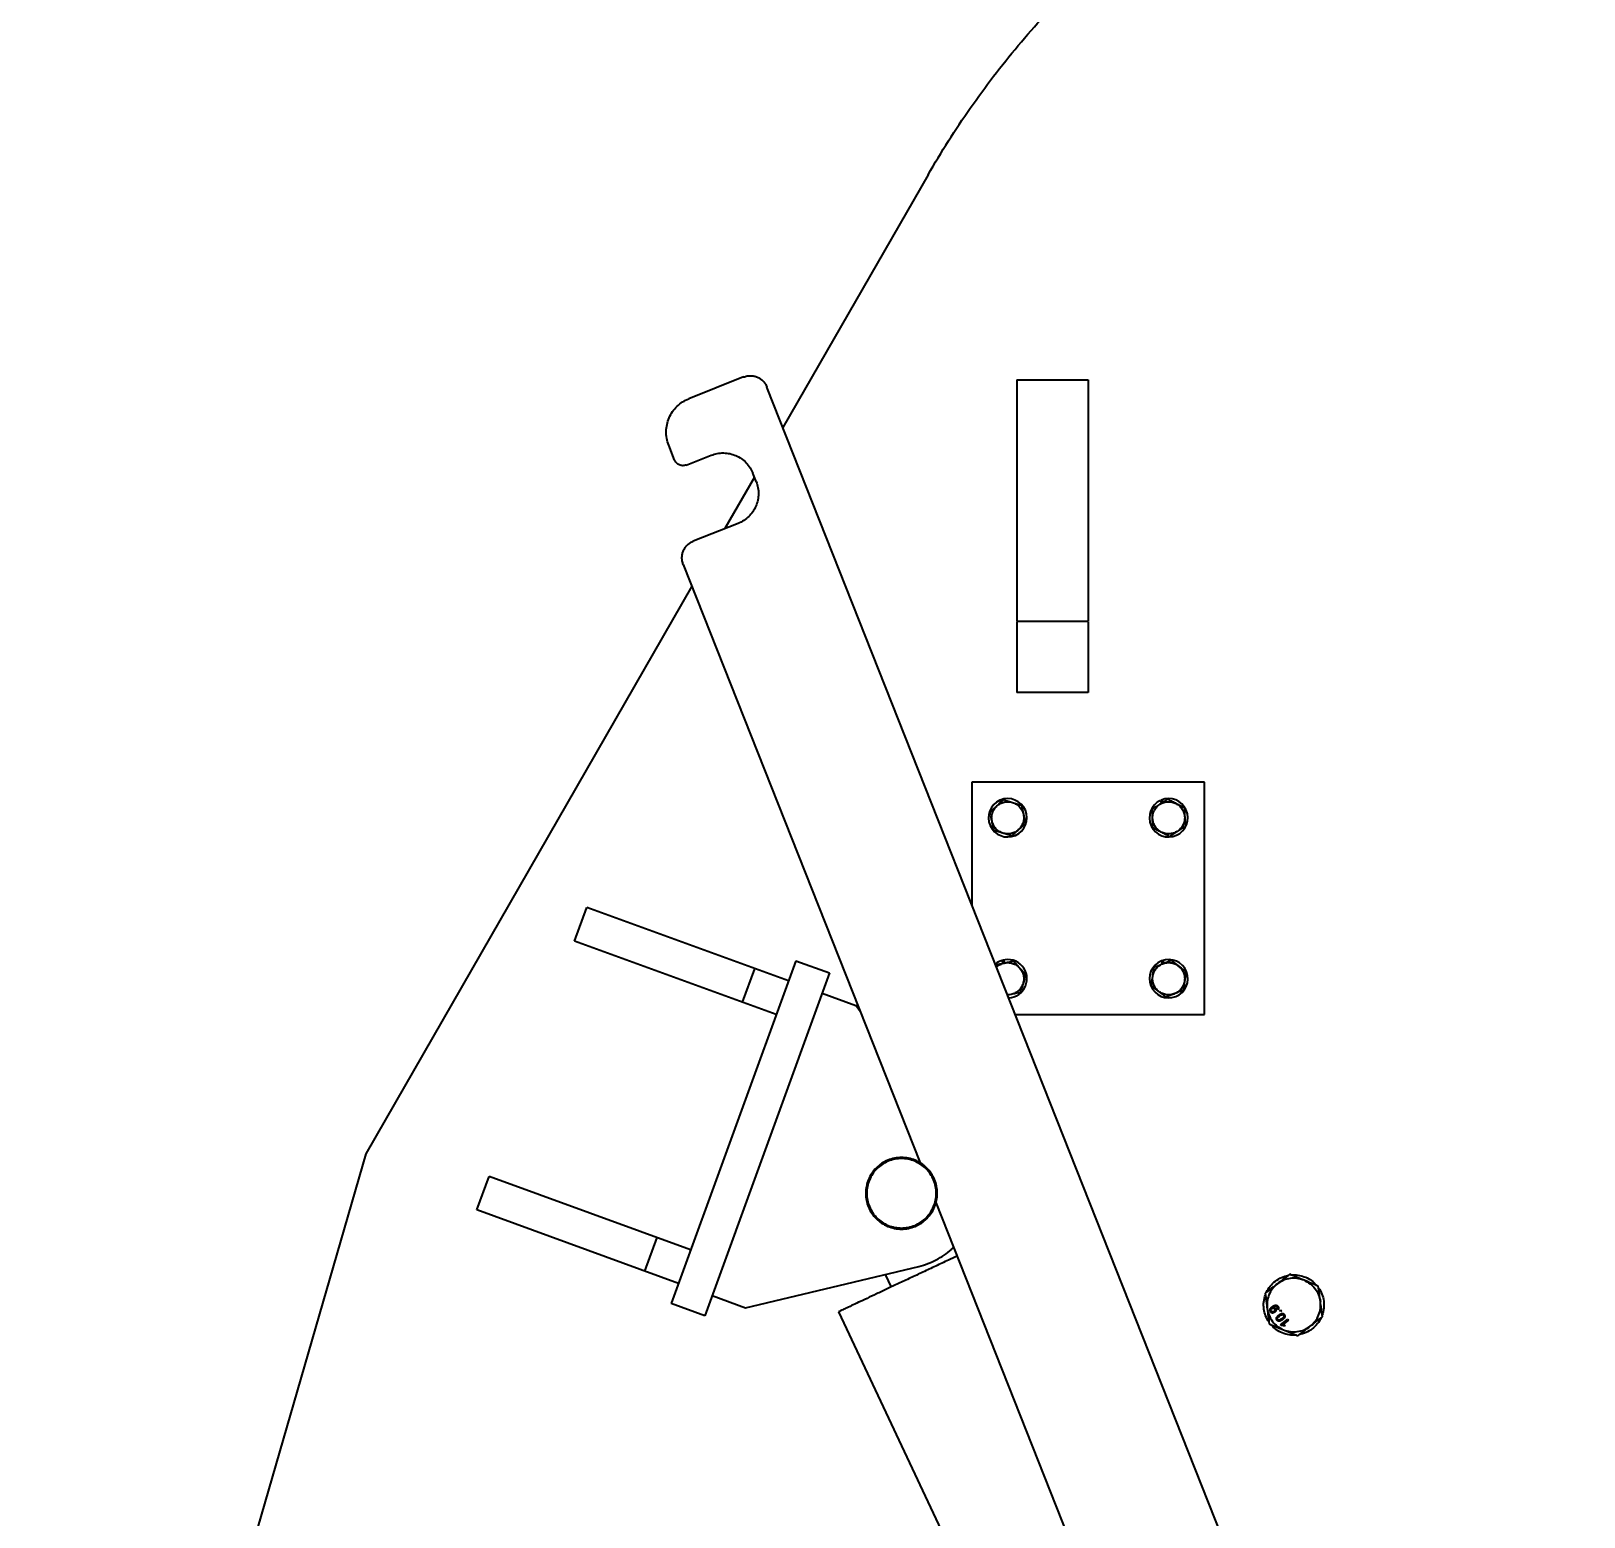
# Model space of a CAD drawing. Header units: millimetres. Extents: x 1293 to 41893, y 1011 to 26911.
# Drawn here: x 31437 to 32016, y 7321 to 7875 of the extents above; entities that cross this region are included whole.
import ezdxf

# ---------------------------------------------------------------- set-up
doc = ezdxf.new("R2010")
doc.units = ezdxf.units.MM
doc.header["$LTSCALE"] = 50
doc.layers.add('CAPA_1', color=7, linetype='Continuous')
doc.layers.add('MAQUINAS', color=11, linetype='Continuous')
doc.styles.add('SLDTEXTSTYLE0', font='TXT', dxfattribs={"width": 0.75})
doc.dimstyles.new('SLDDIMSTYLE0', dxfattribs={"dimtxt": 100, "dimasz": 100, "dimexe": 0, "dimexo": 0.0625, "dimgap": 25, "dimtad": 2, "dimdec": 0, "dimlfac": 1.5, "dimrnd": 1e-09, "dimzin": 12, "dimdsep": 46, "dimtxsty": 'SLDTEXTSTYLE0', "dimsah": 1, "dimcen": 0.09, "dimadec": 0, "dimazin": 3, "dimtfac": 1, "dimtdec": 0, "dimtofl": 0, "dimtmove": 0, "dimatfit": 3, "dimfxl": 1, "dimfrac": 2, "dimtolj": 1, "dimtzin": 12, "dimarcsym": 0})

# ---------------------------------------------------------------- blocks, each defined once
blk = doc.blocks.new('_D_31')
at = {"layer": 'CAPA_1', "transparency": 16777216}
for p, q in [((30433.48, 7043.47), (30433.48, 8732.61)), ((32334.55, 7145.82), (32334.55, 8732.61)), ((32334.55, 8682.61), (30433.48, 8682.61))]:
    blk.add_line(p, q, dxfattribs=at)
for points in [[(30433.48, 8682.61), (30533.48, 8667.22), (30533.48, 8697.99)], [(32334.55, 8682.61), (32234.55, 8697.99), (32234.55, 8667.22)]]:
    blk.add_solid(points, dxfattribs=at)
at = {"layer": 'CAPA_1', "transparency": 16777216, "insert": (31236.24, 8811.51), "char_height": 100, "attachment_point": 1, "style": 'SLDTEXTSTYLE0'}
blk.add_mtext('2852', dxfattribs=at)
blk = doc.blocks.new('_D_32')
at = {"layer": 'CAPA_1', "transparency": 16777216}
for p, q in [((32331.13, 7145.73), (32262.39, 8422.58)), ((32265.08, 8372.66), (30364, 8270.3)), ((30430.06, 7043.38), (30361.32, 8320.23))]:
    blk.add_line(p, q, dxfattribs=at)
for points in [[(32265.08, 8372.66), (32164.39, 8382.64), (32166.05, 8351.92)], [(30364, 8270.3), (30464.69, 8260.32), (30463.03, 8291.04)]]:
    blk.add_solid(points, dxfattribs=at)
at = {"layer": 'CAPA_1', "transparency": 16777216, "insert": (31160.05, 8442.25), "char_height": 100, "attachment_point": 1, "rotation": 3.08188, "style": 'SLDTEXTSTYLE0'}
blk.add_mtext('2856', dxfattribs=at)

msp = doc.modelspace()

# ---------------------------------------------------------------- linework, layer by layer
at = {"layer": 'MAQUINAS', "linetype": 'Continuous', "lineweight": 25}
for p, q in [((31771.4716387, 7821.8254598), (31717.3360689, 7727.5445458)), ((31702.6957003, 7746.4133824), (31682.2404487, 7738.3150688)), ((32005.9551278, 6998.5315976), (31711.3482958, 7742.6688557)), ((31804.4941996, 7745.3821266), (31831.1608663, 7745.3821266)), ((31676.9600264, 7715.4311728), (31674.7513954, 7721.0098778)), ((31681.2863241, 7713.5589095), (31690.5841657, 7717.2399611)), ((31706.726205, 7709.0667194), (31695.7029953, 7689.869022)), ((31707.3858548, 7707.4005326), (31706.1588376, 7710.4998131)), ((31804.4941996, 7712.0487932), (31804.4941996, 7668.7154599)), ((31831.1608663, 7712.0487932), (31831.1608663, 7668.7154599)), ((31700.6457068, 7691.8258607), (31683.9095919, 7685.1999678)), ((31680.1650653, 7676.5473722), (31768.5310007, 7453.3468971)), ((31683.3845045, 7668.4155014), (31561.8275329, 7456.7154599)), ((31804.4941996, 7655.3821266), (31831.1608663, 7655.3821266)), ((31804.4941996, 7655.1487932), (31804.4941996, 7635.3821266)), ((31831.1608663, 7655.1487932), (31831.1608663, 7635.3821266)), ((31831.1608663, 7628.7154599), (31804.4941996, 7628.7154599)), ((31787.8275329, 7595.3821266), (31787.8275329, 7549.4925826)), ((31874.4941996, 7595.3821266), (31787.8275329, 7595.3821266)), ((31874.4941996, 7508.7154599), (31874.4941996, 7595.3821266)), ((31798.5937839, 7587.8356169), (31798.2458646, 7588.5848903)), ((31798.7145582, 7587.9463741), (31798.3892429, 7588.6469678)), ((31798.7382519, 7588.7829415), (31799.0036161, 7588.2114574)), ((31858.6538916, 7587.5661995), (31858.1824201, 7588.5562242)), ((31858.7865905, 7587.6508119), (31858.3251878, 7588.6196935)), ((31858.6728575, 7588.7590558), (31859.1041884, 7587.8533208)), ((31639.6745314, 7536.0554271), (31644.2348, 7548.5846621)), ((31719.4102097, 7521.2230506), (31644.2348, 7548.5846621)), ((31714.8499411, 7508.6938156), (31639.6745314, 7536.0554271)), ((31722.1463708, 7528.7405916), (31675.6316313, 7400.9423951)), ((31722.1463708, 7528.7405916), (31734.6756058, 7524.180323)), ((31799.4293392, 7527.8104178), (31799.0813461, 7528.8966702)), ((31799.5824504, 7527.8444253), (31799.2313315, 7528.9404347)), ((31799.5945412, 7529.0319488), (31799.9171262, 7528.0250074)), ((31858.8725483, 7527.6829148), (31858.4499866, 7528.6721562)), ((31859.0486268, 7527.6683085), (31858.5952214, 7528.7297569)), ((31858.9482797, 7528.8548405), (31859.3939479, 7527.8115053)), ((31734.6756058, 7524.180323), (31688.1608663, 7396.3821266)), ((31702.3207061, 7513.2540842), (31706.8809747, 7525.7833192)), ((31731.9394446, 7516.662782), (31744.4686796, 7512.1025134)), ((31802.4618352, 7516.1915315), (31801.0603143, 7516.0683555)), ((31802.4618352, 7516.1915315), (31801.1287704, 7515.8954447)), ((31746.1880765, 7509.7821202), (31744.4686796, 7512.1025134)), ((31803.9713543, 7508.7154599), (31874.4941996, 7508.7154599)), ((31561.8275329, 7456.7154599), (31474.4941996, 7155.3821266)), ((31603.1923828, 7435.8215476), (31607.7526514, 7448.3507825)), ((31682.928061, 7420.989171), (31607.7526514, 7448.3507825)), ((31678.3677925, 7408.4599361), (31603.1923828, 7435.8215476)), ((31774.3627279, 7438.6167379), (31956.3666391, 6978.8993222)), ((31665.8385575, 7413.0202047), (31670.3988261, 7425.5494396)), ((31703.4262624, 7399.3393989), (31768.0534847, 7414.8094389)), ((31755.4858002, 7411.8010692), (31757.6982319, 7407.0917761)), ((31915.5517002, 7408.0135834), (31915.8300419, 7408.2987164)), ((31915.8325918, 7407.8977372), (31916.0258736, 7408.095735)), ((31916.0258736, 7408.095735), (31916.4744453, 7407.5893071)), ((31688.1608663, 7396.3821266), (31675.6316313, 7400.9423951)), ((31690.8970274, 7403.8996675), (31703.4262624, 7399.3393989)), ((31738.0878848, 7397.8788107), (31926.5993295, 6996.620939)), ((31900.2265846, 7399.5201339), (31900.1615222, 7399.4674545)), ((31901.8386626, 7398.5977145), (31901.536077, 7398.9188308)), ((31902.5802427, 7398.2820974), (31902.9281386, 7398.5498935)), ((31902.8480388, 7397.9342015), (31902.5802427, 7398.2820974)), ((31903.1959347, 7398.2019976), (31902.8480388, 7397.9342015)), ((31902.892511, 7392.9821248), (31905.6060993, 7395.0709341)), ((31902.9281386, 7398.5498935), (31903.1959347, 7398.2019976)), ((31905.8738954, 7394.7230382), (31903.7593404, 7393.0953402)), ((31905.6060993, 7395.0709341), (31905.8738954, 7394.7230382)), ((31903.0649048, 7392.7581668), (31902.892511, 7392.9821248)), ((31903.7593404, 7393.0953402), (31904.6414537, 7392.777093)), ((31904.6414537, 7392.777093), (31904.3207371, 7392.5302185))]:
    msp.add_line(p, q, dxfattribs=at)
for centre, start, end in [((31801.1608795, 7582.0487932), 114.0362545822, 112.7853492727), ((31861.1608795, 7582.0487932), 114.5936298872, 113.3427226158), ((31801.1608795, 7522.0487932), 106.8922579298, 130.3335626185), ((31801.1608795, 7522.0487932), 272.6748107867, 105.6413677083), ((31861.1608795, 7522.0487932), 112.2589178221, 111.0080341922)]:
    msp.add_arc(centre, 7.1566667, start, end, dxfattribs=at)
for points in [[(31771.4716387, 7821.8254598), (31773.9656211, 7826.0436172), (31778.9535859, 7834.4799321), (31787.1336593, 7846.7005852), (31795.8049924, 7858.573307), (31805.0018952, 7870.0456269), (31814.6927639, 7881.1031292), (31824.8624699, 7891.7221336), (31835.4901034, 7901.8828217), (31846.5558281, 7911.5643004), (31858.0359509, 7920.7514613), (31869.9160293, 7929.4127127), (31882.143622, 7937.5824093), (31890.584168, 7942.5632109), (31894.804441, 7945.0536116)], [(31702.6957003, 7746.4133824), (31703.1105262, 7746.5509285), (31703.9401781, 7746.8260206), (31705.2563861, 7746.920758), (31706.5618123, 7746.7749273), (31707.8144586, 7746.3722826), (31708.9654427, 7745.734724), (31709.965339, 7744.8828956), (31710.797242, 7743.8585343), (31711.1646112, 7743.0654153), (31711.3482958, 7742.6688557)], [(31804.4941996, 7745.3821266), (31804.4941996, 7745.3270884), (31804.4941996, 7745.217012), (31804.4941996, 7744.3315571), (31804.4941996, 7742.934684), (31804.4941996, 7740.9983726), (31804.4941996, 7738.5696658), (31804.4941996, 7735.6863917), (31804.4941996, 7732.3988829), (31804.4941996, 7728.7631218), (31804.4941996, 7724.8413891), (31804.4941996, 7720.7007675), (31804.4941996, 7716.4121093), (31804.4941996, 7713.5032319), (31804.4941996, 7712.0487932)], [(31831.1608663, 7745.3821266), (31831.1608663, 7745.3270884), (31831.1608663, 7745.217012), (31831.1608663, 7744.3315571), (31831.1608663, 7742.934684), (31831.1608663, 7740.9983726), (31831.1608663, 7738.5696658), (31831.1608663, 7735.6863917), (31831.1608663, 7732.3988829), (31831.1608663, 7728.7631218), (31831.1608663, 7724.8413891), (31831.1608663, 7720.7007675), (31831.1608663, 7716.4121093), (31831.1608663, 7713.5032319), (31831.1608663, 7712.0487932)], [(31674.7513954, 7721.0098778), (31674.4763032, 7721.8395297), (31673.9261189, 7723.4988335), (31673.7366441, 7726.1312495), (31674.0283056, 7728.7421019), (31674.833595, 7731.2473944), (31676.1087121, 7733.5493627), (31677.812369, 7735.5491552), (31679.8610916, 7737.2129613), (31681.4473297, 7737.9476996), (31682.2404487, 7738.3150688)], [(31681.2863241, 7713.5589095), (31680.8617595, 7713.4447119), (31680.0126304, 7713.2163166), (31678.7044322, 7713.5274384), (31677.5821417, 7714.2681431), (31677.1673981, 7715.0434963), (31676.9600264, 7715.4311728)], [(31690.5841657, 7717.2399611), (31691.3308524, 7717.4875441), (31692.8242258, 7717.9827099), (31695.1934003, 7718.1532373), (31697.5431674, 7717.890742), (31699.7979307, 7717.1659814), (31701.8697021, 7716.0183761), (31703.6695154, 7714.4850849), (31705.1669409, 7712.6412346), (31705.8282054, 7711.2136203), (31706.1588376, 7710.4998131)], [(31707.3858548, 7707.4005326), (31707.6334378, 7706.6538459), (31708.1286036, 7705.1604725), (31708.299131, 7702.7912981), (31708.0366357, 7700.4415309), (31707.3118752, 7698.1867677), (31706.1642698, 7696.1149962), (31704.6309786, 7694.315183), (31702.7871283, 7692.8177575), (31701.359514, 7692.1564929), (31700.6457068, 7691.8258607)], [(31680.1650653, 7676.5473722), (31680.0275192, 7676.9621982), (31679.752427, 7677.7918501), (31679.6576896, 7679.1080581), (31679.8035204, 7680.4134843), (31680.2061651, 7681.6661305), (31680.8437236, 7682.8171147), (31681.6955521, 7683.8170109), (31682.7199133, 7684.648914), (31683.5130324, 7685.0162832), (31683.9095919, 7685.1999678)], [(31804.4941996, 7668.7154599), (31804.4941996, 7667.8427999), (31804.4941996, 7666.0974798), (31804.4941996, 7663.5801544), (31804.4941996, 7661.2599873), (31804.4941996, 7659.2270372), (31804.4941996, 7657.5560807), (31804.4941996, 7656.3238302), (31804.4941996, 7655.530995), (31804.4941996, 7655.4317494), (31804.4941996, 7655.3821266)], [(31831.1608663, 7668.7154599), (31831.1608663, 7667.8427999), (31831.1608663, 7666.0974798), (31831.1608663, 7663.5801544), (31831.1608663, 7661.2599873), (31831.1608663, 7659.2270372), (31831.1608663, 7657.5560807), (31831.1608663, 7656.3238302), (31831.1608663, 7655.530995), (31831.1608663, 7655.4317494), (31831.1608663, 7655.3821266)], [(31804.4941996, 7635.3821266), (31804.4941996, 7634.9457965), (31804.4941996, 7634.0731365), (31804.4941996, 7632.8144738), (31804.4941996, 7631.6543902), (31804.4941996, 7630.6379152), (31804.4941996, 7629.802437), (31804.4941996, 7629.1863117), (31804.4941996, 7628.7898941), (31804.4941996, 7628.7402713), (31804.4941996, 7628.7154599)], [(31831.1608663, 7635.3821266), (31831.1608663, 7634.9457965), (31831.1608663, 7634.0731365), (31831.1608663, 7632.8144738), (31831.1608663, 7631.6543902), (31831.1608663, 7630.6379152), (31831.1608663, 7629.802437), (31831.1608663, 7629.1863117), (31831.1608663, 7628.7898941), (31831.1608663, 7628.7402713), (31831.1608663, 7628.7154599)], [(31795.3036178, 7580.7478375), (31795.2286665, 7581.2678986), (31795.0787638, 7582.3080207), (31795.3802495, 7583.8689042), (31796.0274238, 7585.3209429), (31796.7462, 7586.0875495), (31797.105588, 7586.4708528)], [(31797.105588, 7586.4708528), (31797.5184984, 7586.7957931), (31798.3443192, 7587.4456737), (31799.8468268, 7587.9650212), (31801.4279164, 7588.1305711), (31802.4512053, 7587.891396), (31802.9628497, 7587.7718085)], [(31802.9628497, 7587.7718085), (31803.4507114, 7587.5766877), (31804.4264349, 7587.1864462), (31805.6274569, 7586.1449102), (31806.5613721, 7584.8584214), (31806.8658848, 7583.8526397), (31807.0181412, 7583.3497489)], [(31855.1666942, 7581.7847048), (31855.1831892, 7582.3098801), (31855.2161792, 7583.3602307), (31855.7841292, 7584.8450485), (31856.6736154, 7586.1626468), (31857.5145915, 7586.7927928), (31857.9350796, 7587.1078657)], [(31857.9350796, 7587.1078657), (31858.3981422, 7587.3561683), (31859.3242675, 7587.8527735), (31860.8941325, 7588.1033232), (31862.4799492, 7587.9918047), (31863.4461596, 7587.578571), (31863.9292649, 7587.3719542)], [(31863.9292649, 7587.3719542), (31864.3758325, 7587.0950814), (31865.2689679, 7586.541336), (31866.2708828, 7585.3070679), (31866.9672133, 7583.8779511), (31867.0924476, 7582.8345715), (31867.1550648, 7582.3128816)], [(31799.3589093, 7576.325778), (31798.8710476, 7576.5208987), (31797.8953241, 7576.9111402), (31796.6943021, 7577.9526763), (31795.7603869, 7579.239165), (31795.4558742, 7580.2449467), (31795.3036178, 7580.7478375)], [(31807.0181412, 7583.3497489), (31807.0930925, 7582.8296878), (31807.2429952, 7581.7895658), (31806.9415095, 7580.2286822), (31806.2943352, 7578.7766435), (31805.5755591, 7578.0100369), (31805.216171, 7577.6267336)], [(31858.3924941, 7576.7256323), (31857.9459265, 7577.002505), (31857.0527911, 7577.5562505), (31856.0508762, 7578.7905185), (31855.3545457, 7580.2196353), (31855.2293114, 7581.263015), (31855.1666942, 7581.7847048)], [(31867.1550648, 7582.3128816), (31867.1385698, 7581.7877063), (31867.1055798, 7580.7373557), (31866.5376298, 7579.2525379), (31865.6481436, 7577.9349396), (31864.8071675, 7577.3047937), (31864.3866794, 7576.9897207)], [(31805.216171, 7577.6267336), (31804.8032606, 7577.3017934), (31803.9774398, 7576.6519128), (31802.4749322, 7576.1325653), (31800.8938426, 7575.9670154), (31799.8705538, 7576.2061904), (31799.3589093, 7576.325778)], [(31864.3866794, 7576.9897207), (31863.9236168, 7576.7414181), (31862.9974915, 7576.2448129), (31861.4276266, 7575.9942632), (31859.8418098, 7576.1057817), (31858.8755994, 7576.5190154), (31858.3924941, 7576.7256323)], [(31799.8599238, 7527.9060549), (31800.3799849, 7527.9810062), (31801.420107, 7528.1309089), (31802.9809905, 7527.8294232), (31804.4330292, 7527.1822489), (31805.1996358, 7526.4634728), (31805.5829391, 7526.1040847)], [(31858.8625855, 7527.5911613), (31859.3617304, 7527.7552817), (31860.3600204, 7528.0835223), (31861.949543, 7528.0576614), (31863.4919026, 7527.672463), (31864.3716769, 7527.0977265), (31864.8115641, 7526.8103583)], [(31805.5829391, 7526.1040847), (31805.9078794, 7525.6911743), (31806.55776, 7524.8653535), (31807.0771074, 7523.3628459), (31807.2426574, 7521.7817563), (31807.0034823, 7520.7584675), (31806.8838947, 7520.246823)], [(31857.5101949, 7517.2872281), (31857.1184901, 7517.6374402), (31856.3350804, 7518.3378643), (31855.5627152, 7519.7273618), (31855.1251271, 7521.2556836), (31855.1829763, 7522.3049587), (31855.2119009, 7522.8295962)], [(31855.2119009, 7522.8295962), (31855.319341, 7523.3439286), (31855.5342213, 7524.3725934), (31856.3513787, 7525.73623), (31857.4561502, 7526.8793534), (31858.3937737, 7527.353892), (31858.8625855, 7527.5911613)], [(31864.8115641, 7526.8103583), (31865.2032689, 7526.4601462), (31865.9866787, 7525.7597221), (31866.7590438, 7524.3702247), (31867.196632, 7522.8419028), (31867.1387827, 7521.7926277), (31867.1098581, 7521.2679902)], [(31806.8838947, 7520.246823), (31806.688774, 7519.7589613), (31806.2985325, 7518.7832378), (31805.2569965, 7517.5822159), (31803.9705077, 7516.6483006), (31802.964726, 7516.3437879), (31802.4618352, 7516.1915315)], [(31863.4591736, 7516.5064251), (31862.9600286, 7516.3423048), (31861.9617386, 7516.0140641), (31860.372216, 7516.039925), (31858.8298564, 7516.4251235), (31857.9500821, 7516.9998599), (31857.5101949, 7517.2872281)], [(31867.1098581, 7521.2679902), (31867.002418, 7520.7536578), (31866.7875378, 7519.724993), (31865.9703803, 7518.3613564), (31864.8656088, 7517.2182331), (31863.9279853, 7516.7436944), (31863.4591736, 7516.5064251)], [(31749.2188154, 7436.9328303), (31748.9303829, 7437.7579364), (31748.3535177, 7439.4081485), (31748.1216077, 7442.0372038), (31748.3711918, 7444.6522807), (31749.1357665, 7447.1707507), (31750.3744043, 7449.4910429), (31752.0425984, 7451.5252726), (31754.0754124, 7453.1949217), (31756.3949483, 7454.4359187), (31758.9120081, 7455.200548), (31761.5298788, 7455.459432), (31764.1479526, 7455.2026202), (31766.6656196, 7454.4399822), (31768.986127, 7453.2008256), (31771.020299, 7451.5327704), (31772.6899635, 7449.4999193), (31773.9309564, 7447.1803933), (31774.6955868, 7444.6633308), (31774.9544706, 7442.0454608), (31774.6976588, 7439.4273869), (31773.9350208, 7436.9097199), (31772.6958641, 7434.5892125), (31771.0278092, 7432.5550406), (31768.9949573, 7430.8853757), (31766.675434, 7429.644384), (31764.1583615, 7428.8797494), (31761.5405288, 7428.6208811), (31758.9223158, 7428.8776352), (31756.4051677, 7429.6404884), (31754.0827237, 7430.878842), (31752.0557793, 7432.5498942), (31750.359141, 7434.57156), (31749.5989239, 7436.1457402), (31749.2188154, 7436.9328303)], [(31749.5743585, 7437.080266), (31749.2942523, 7437.8815533), (31748.7340398, 7439.4841279), (31748.5088244, 7442.0372889), (31748.7512037, 7444.576875), (31749.493707, 7447.022643), (31750.6965884, 7449.2759542), (31752.3166259, 7451.2514607), (31754.2907576, 7452.8729112), (31756.5433342, 7454.0780837), (31758.9877329, 7454.8206401), (31761.5300321, 7455.0720508), (31764.0725286, 7454.8226525), (31766.5175168, 7454.0820299), (31768.7710369, 7452.8786446), (31770.7464874, 7451.2587421), (31772.3679529, 7449.2845743), (31773.5731214, 7447.0320073), (31774.3156789, 7444.5876061), (31774.5670893, 7442.0453076), (31774.3176911, 7439.5028108), (31773.5770685, 7437.0578227), (31772.3736832, 7434.8043026), (31770.7537808, 7432.8288521), (31768.7796123, 7431.2073863), (31766.5270479, 7430.0022189), (31764.082637, 7429.2596574), (31761.5403747, 7429.008262), (31758.9977429, 7429.2576043), (31756.5532587, 7429.9984358), (31754.2978579, 7431.2010412), (31752.3294263, 7432.8238543), (31750.6817657, 7434.7871597), (31749.9434942, 7436.3158972), (31749.5743585, 7437.080266)], [(31897.6322292, 7405.1537433), (31898.0675552, 7405.9386883), (31898.9382073, 7407.5085784), (31900.9041507, 7409.3763456), (31903.2127594, 7410.7989539), (31904.9531607, 7411.238946), (31905.8233614, 7411.458942)], [(31901.7277953, 7408.3063427), (31901.0760785, 7407.7214004), (31899.772645, 7406.5515159), (31898.4898295, 7404.2332135), (31897.7654199, 7401.6846114), (31897.8652011, 7399.9360084), (31897.9150917, 7399.0617069)], [(31911.6402366, 7409.6267623), (31910.8078033, 7409.8986945), (31909.1429368, 7410.4425588), (31906.4938203, 7410.3943584), (31903.9244614, 7409.7474144), (31902.4600173, 7408.7866999), (31901.7277953, 7408.3063427)], [(31906.8622224, 7411.5973269), (31907.6863966, 7411.6161784), (31909.3347449, 7411.6538814), (31911.7406946, 7411.0207052), (31913.9834829, 7409.9439477), (31915.2145222, 7408.8471269), (31915.8300419, 7408.2987164)], [(31911.6402366, 7409.6267623), (31912.4223492, 7409.2328181), (31913.9865744, 7408.4449296), (31915.8315238, 7406.5432715), (31917.1978248, 7404.2731695), (31917.5592577, 7402.5594207), (31917.7399742, 7401.7025462)], [(31917.0575261, 7406.8257102), (31917.5196454, 7406.0562343), (31918.4438841, 7404.5172825), (31919.0784462, 7401.8808419), (31919.1561568, 7399.170224), (31918.6670005, 7397.4429962), (31918.4224223, 7396.5793823)], [(31898.5975398, 7393.9385429), (31898.1354204, 7394.7080188), (31897.2111818, 7396.2469706), (31896.5766196, 7398.8834112), (31896.498909, 7401.5940291), (31896.9880654, 7403.3212569), (31897.2326436, 7404.1848708)], [(31913.9272706, 7392.4579104), (31914.5789873, 7393.0428527), (31915.8824209, 7394.2127372), (31917.1652364, 7396.5310396), (31917.8896459, 7399.0796417), (31917.7898648, 7400.8282447), (31917.7399742, 7401.7025462)], [(31897.9150917, 7399.0617069), (31898.0958081, 7398.2048324), (31898.4572411, 7396.4910836), (31899.8235421, 7394.2209816), (31901.6684915, 7392.3193235), (31903.2327167, 7391.531435), (31904.0148293, 7391.1374908)], [(31918.0228367, 7395.6105098), (31917.5875107, 7394.8255648), (31916.7168586, 7393.2556747), (31914.7509151, 7391.3879075), (31912.4423065, 7389.9652992), (31910.7019051, 7389.5253071), (31909.8317045, 7389.3053111)], [(31908.7928435, 7389.1669262), (31907.8953981, 7389.151457), (31906.1005074, 7389.1205188), (31903.5000018, 7389.8891922), (31901.1136826, 7391.1772018), (31899.8624376, 7392.4644375), (31899.2368151, 7393.1080554)], [(31904.0148293, 7391.1374908), (31904.8472625, 7390.8655586), (31906.512129, 7390.3216943), (31909.1612456, 7390.3698947), (31911.7306045, 7391.0168387), (31913.1950485, 7391.9775532), (31913.9272706, 7392.4579104)]]:
    msp.add_open_spline(points, degree=3, dxfattribs=at)
for points, knots in [([(31794.5525107, 7584.1295292), (31794.9910553, 7584.5317006), (31795.8284726, 7585.299662), (31796.6935435, 7586.0929835), (31797.105588, 7586.4708528)], [0, 0, 0, 0, 0.523687075, 1, 1, 1, 1]), ([(31797.105588, 7586.4708528), (31797.5176325, 7586.8487221), (31798.3827034, 7587.6420435), (31799.2201207, 7588.410005), (31799.6586653, 7588.8121764)], [0, 0, 0, 0, 0.476312925, 1, 1, 1, 1]), ([(31799.6586653, 7588.8121764), (31800.2262283, 7588.6334714), (31801.310011, 7588.2922275), (31802.4295831, 7587.9397148), (31802.9628497, 7587.7718085)], [0, 0, 0, 0, 0.523687075, 1, 1, 1, 1]), ([(31802.9628497, 7587.7718085), (31803.4961163, 7587.6039021), (31804.6156883, 7587.2513894), (31805.6994711, 7586.9101455), (31806.2670341, 7586.7314405)], [0, 0, 0, 0, 0.476312925, 1, 1, 1, 1]), ([(31806.2670341, 7586.7314405), (31806.3960525, 7586.150564), (31806.6424179, 7585.0413586), (31806.896919, 7583.8955245), (31807.0181412, 7583.3497489)], [0, 0, 0, 0, 0.523687075, 1, 1, 1, 1]), ([(31855.0142227, 7585.2454493), (31855.5159412, 7585.5653584), (31856.4739913, 7586.1762368), (31857.4636787, 7586.8072879), (31857.9350796, 7587.1078657)], [0, 0, 0, 0, 0.523687075, 1, 1, 1, 1]), ([(31857.9350796, 7587.1078657), (31858.4064805, 7587.4084436), (31859.3961679, 7588.0394947), (31860.354218, 7588.6503731), (31860.8559365, 7588.9702822)], [0, 0, 0, 0, 0.476312925, 1, 1, 1, 1]), ([(31860.8559365, 7588.9702822), (31861.3838451, 7588.6957358), (31862.3919064, 7588.1714793), (31863.4332564, 7587.6299104), (31863.9292649, 7587.3719542)], [0, 0, 0, 0, 0.523687075, 1, 1, 1, 1]), ([(31863.9292649, 7587.3719542), (31864.4252733, 7587.1139979), (31865.4666234, 7586.5724291), (31866.4746846, 7586.0481725), (31867.0025933, 7585.7736261)], [0, 0, 0, 0, 0.476312925, 1, 1, 1, 1]), ([(31867.0025933, 7585.7736261), (31867.0287835, 7585.1791706), (31867.0787946, 7584.0440357), (31867.1304572, 7582.8714157), (31867.1550648, 7582.3128816)], [0, 0, 0, 0, 0.523687075, 1, 1, 1, 1]), ([(31795.3036178, 7580.7478375), (31795.1823957, 7581.2936132), (31794.9278946, 7582.4394473), (31794.6815291, 7583.5486526), (31794.5525107, 7584.1295292)], [0, 0, 0, 0, 0.476312925, 1, 1, 1, 1]), ([(31796.0547249, 7577.3661459), (31795.9257065, 7577.9470224), (31795.6793411, 7579.0562278), (31795.42484, 7580.2020619), (31795.3036178, 7580.7478375)], [0, 0, 0, 0, 0.523687075, 1, 1, 1, 1]), ([(31807.7692483, 7579.9680573), (31807.3307037, 7579.5658858), (31806.4932864, 7578.7979244), (31805.6282155, 7578.0046029), (31805.216171, 7577.6267336)], [0, 0, 0, 0, 0.523687075, 1, 1, 1, 1]), ([(31807.0181412, 7583.3497489), (31807.1393633, 7582.8039733), (31807.3938644, 7581.6581391), (31807.6402299, 7580.5489338), (31807.7692483, 7579.9680573)], [0, 0, 0, 0, 0.476312925, 1, 1, 1, 1]), ([(31855.1666942, 7581.7847048), (31855.1420866, 7582.3432389), (31855.090424, 7583.5158589), (31855.0404129, 7584.6509938), (31855.0142227, 7585.2454493)], [0, 0, 0, 0, 0.476312925, 1, 1, 1, 1]), ([(31855.3191657, 7578.3239603), (31855.2929755, 7578.9184158), (31855.2429644, 7580.0535507), (31855.1913018, 7581.2261707), (31855.1666942, 7581.7847048)], [0, 0, 0, 0, 0.523687075, 1, 1, 1, 1]), ([(31867.1550648, 7582.3128816), (31867.1796724, 7581.7543476), (31867.231335, 7580.5817276), (31867.2813461, 7579.4465926), (31867.3075363, 7578.8521371)], [0, 0, 0, 0, 0.476312925, 1, 1, 1, 1]), ([(31799.3589093, 7576.325778), (31798.8256427, 7576.4936843), (31797.7060707, 7576.846197), (31796.6222879, 7577.1874409), (31796.0547249, 7577.3661459)], [0, 0, 0, 0, 0.476312925, 1, 1, 1, 1]), ([(31802.6630937, 7575.28541), (31802.0955307, 7575.464115), (31801.011748, 7575.805359), (31799.892176, 7576.1578716), (31799.3589093, 7576.325778)], [0, 0, 0, 0, 0.523687075, 1, 1, 1, 1]), ([(31805.216171, 7577.6267336), (31804.8041265, 7577.2488644), (31803.9390556, 7576.4555429), (31803.1016383, 7575.6875815), (31802.6630937, 7575.28541)], [0, 0, 0, 0, 0.47631292503, 1, 1, 1, 1]), ([(31858.3924941, 7576.7256323), (31857.8964857, 7576.9835885), (31856.8551356, 7577.5251574), (31855.8470744, 7578.0494139), (31855.3191657, 7578.3239603)], [0, 0, 0, 0, 0.476312925, 1, 1, 1, 1]), ([(31861.4658225, 7575.1273042), (31860.9379139, 7575.4018506), (31859.9298526, 7575.9261072), (31858.8885026, 7576.467676), (31858.3924941, 7576.7256323)], [0, 0, 0, 0, 0.523687075, 1, 1, 1, 1]), ([(31864.3866794, 7576.9897207), (31863.9152785, 7576.6891429), (31862.9255911, 7576.0580917), (31861.967541, 7575.4472133), (31861.4658225, 7575.1273042)], [0, 0, 0, 0, 0.476312925, 1, 1, 1, 1]), ([(31867.3075363, 7578.8521371), (31866.8058178, 7578.532228), (31865.8477677, 7577.9213497), (31864.8580803, 7577.2902985), (31864.3866794, 7576.9897207)], [0, 0, 0, 0, 0.52368707497, 1, 1, 1, 1]), ([(31796.4782322, 7527.1549478), (31797.0591087, 7527.2839662), (31798.1683141, 7527.5303317), (31799.3141482, 7527.7848327), (31799.8599238, 7527.9060549)], [0, 0, 0, 0, 0.523687075, 1, 1, 1, 1]), ([(31796.9944191, 7526.3382603), (31797.0310025, 7526.3828927), (31797.3987494, 7526.8315498), (31798.3701078, 7527.4336891), (31799.3633185, 7527.7485996), (31799.8599238, 7527.9060549)], [0, 0, 0, 0, 0.0523435013, 0.5261717506, 1, 1, 1, 1]), ([(31799.8599238, 7527.9060549), (31800.4056994, 7528.027277), (31801.5515336, 7528.2817781), (31802.6607389, 7528.5281436), (31803.2416154, 7528.657162)], [0, 0, 0, 0, 0.476312925, 1, 1, 1, 1]), ([(31803.2416154, 7528.657162), (31803.6437869, 7528.2186174), (31804.4117483, 7527.3812001), (31805.2050698, 7526.5161292), (31805.5829391, 7526.1040847)], [0, 0, 0, 0, 0.523687075, 1, 1, 1, 1]), ([(31858.8625855, 7527.5911613), (31859.3790195, 7527.8053148), (31860.4632522, 7528.2549215), (31861.5128253, 7528.6901556), (31862.0624732, 7528.918082)], [0, 0, 0, 0, 0.47631292503, 1, 1, 1, 1]), ([(31862.0624732, 7528.918082), (31862.5346872, 7528.5560363), (31863.4363976, 7527.8646963), (31864.3678847, 7527.1505266), (31864.8115641, 7526.8103583)], [0, 0, 0, 0, 0.523687075, 1, 1, 1, 1]), ([(31805.5829391, 7526.1040847), (31805.9608083, 7525.6920402), (31806.7541298, 7524.8269693), (31807.5220912, 7523.989552), (31807.9242627, 7523.5510074)], [0, 0, 0, 0, 0.476312925, 1, 1, 1, 1]), ([(31807.9242627, 7523.5510074), (31807.7455577, 7522.9834444), (31807.4043138, 7521.8996617), (31807.0518011, 7520.7800897), (31806.8838947, 7520.246823)], [0, 0, 0, 0, 0.523687075, 1, 1, 1, 1]), ([(31854.761104, 7519.3949518), (31854.8385379, 7519.9849241), (31854.9864006, 7521.1114981), (31855.1391462, 7522.2752745), (31855.2119009, 7522.8295962)], [0, 0, 0, 0, 0.523687075, 1, 1, 1, 1]), ([(31855.2119009, 7522.8295962), (31855.2846556, 7523.383918), (31855.4374011, 7524.5476944), (31855.5852639, 7525.6742684), (31855.6626977, 7526.2642407)], [0, 0, 0, 0, 0.476312925, 1, 1, 1, 1]), ([(31855.6626977, 7526.2642407), (31856.2123456, 7526.4921671), (31857.2619187, 7526.9274012), (31858.3461514, 7527.3770079), (31858.8625855, 7527.5911613)], [0, 0, 0, 0, 0.523687075, 1, 1, 1, 1]), ([(31864.8115641, 7526.8103583), (31865.2552434, 7526.47019), (31866.1867306, 7525.7560203), (31867.0884409, 7525.0646804), (31867.560655, 7524.7026346)], [0, 0, 0, 0, 0.476312925, 1, 1, 1, 1]), ([(31867.560655, 7524.7026346), (31867.4832211, 7524.1126623), (31867.3353584, 7522.9860883), (31867.1826128, 7521.8223119), (31867.1098581, 7521.2679902)], [0, 0, 0, 0, 0.523687075, 1, 1, 1, 1]), ([(31805.8435268, 7516.9426386), (31805.2626503, 7516.8136202), (31804.1534449, 7516.5672548), (31803.0076108, 7516.3127537), (31802.4618352, 7516.1915315)], [0, 0, 0, 0, 0.523687075, 1, 1, 1, 1]), ([(31806.8838947, 7520.246823), (31806.7159884, 7519.7135564), (31806.3634757, 7518.5939844), (31806.0222318, 7517.5102017), (31805.8435268, 7516.9426386)], [0, 0, 0, 0, 0.476312925, 1, 1, 1, 1]), ([(31857.5101949, 7517.2872281), (31857.0665156, 7517.6273964), (31856.1350284, 7518.3415661), (31855.2333181, 7519.0329061), (31854.761104, 7519.3949518)], [0, 0, 0, 0, 0.476312925, 1, 1, 1, 1]), ([(31860.2592858, 7515.1795044), (31859.7870718, 7515.5415502), (31858.8853614, 7516.2328901), (31857.9538743, 7516.9470598), (31857.5101949, 7517.2872281)], [0, 0, 0, 0, 0.523687075, 1, 1, 1, 1]), ([(31863.4591736, 7516.5064251), (31862.9427395, 7516.2922716), (31861.8585068, 7515.842665), (31860.8089337, 7515.4074309), (31860.2592858, 7515.1795044)], [0, 0, 0, 0, 0.47631292503, 1, 1, 1, 1]), ([(31866.6590613, 7517.8333458), (31866.1094134, 7517.6054193), (31865.0598403, 7517.1701852), (31863.9756076, 7516.7205785), (31863.4591736, 7516.5064251)], [0, 0, 0, 0, 0.523687075, 1, 1, 1, 1]), ([(31867.1098581, 7521.2679902), (31867.0371034, 7520.7136684), (31866.8843579, 7519.5498921), (31866.7364951, 7518.423318), (31866.6590613, 7517.8333458)], [0, 0, 0, 0, 0.476312925, 1, 1, 1, 1]), ([(31782.2728068, 7418.6369418), (31781.1916194, 7418.1289986), (31778.5679639, 7416.896402), (31774.2886203, 7414.8859611), (31769.5533538, 7412.661327), (31764.8943794, 7410.4725351), (31760.397474, 7408.3598833), (31756.1379621, 7406.3587594), (31752.1891396, 7404.5035977), (31748.6185331, 7402.8261223), (31745.4869773, 7401.3549136), (31742.8491305, 7400.1156498), (31740.7460804, 7399.1276343), (31739.2289204, 7398.4148706), (31738.2672177, 7397.9630615), (31738.1476624, 7397.9068943), (31738.0878848, 7397.8788107)], [0, 0, 0, 0, 0.0511604418, 0.1241481001, 0.1971357584, 0.2701234168, 0.3431110751, 0.4160987334, 0.4890863917, 0.5620740501, 0.6350617084, 0.7080493667, 0.781037025, 0.8540246834, 0.9270123417, 1, 1, 1, 1]), ([(31768.0534847, 7414.8094389), (31769.1632466, 7415.1176553), (31771.3827705, 7415.7340881), (31774.5411357, 7417.1640454), (31777.4879596, 7418.9634572), (31779.6441133, 7420.574877), (31780.7037142, 7421.673018), (31780.9640115, 7421.9427829)], [0, 0, 0, 0, 0.23117886, 0.46235772, 0.69353658, 0.92471544, 1, 1, 1, 1]), ([(31906.3028436, 7411.8280278), (31905.5031819, 7411.212481), (31904.0022335, 7410.0571122), (31902.4520746, 7408.8638633), (31901.7277953, 7408.3063427)], [0, 0, 0, 0, 0.5327709195, 1, 1, 1, 1]), ([(31911.6402366, 7409.6267623), (31910.7952699, 7409.9752463), (31908.9868065, 7410.7210988), (31907.2357536, 7411.4432739), (31906.3028436, 7411.8280278)], [0, 0, 0, 0, 0.4672290805, 1, 1, 1, 1]), ([(31901.7277953, 7408.3063427), (31901.003516, 7407.748822), (31899.4533571, 7406.5555731), (31897.9524087, 7405.4002043), (31897.152747, 7404.7846575)], [0, 0, 0, 0, 0.4672290805, 1, 1, 1, 1]), ([(31916.9776295, 7407.4254969), (31916.0447195, 7407.8102508), (31914.2936666, 7408.5324258), (31912.4852032, 7409.2782784), (31911.6402366, 7409.6267623)], [0, 0, 0, 0, 0.5327709195, 1, 1, 1, 1]), ([(31917.7399742, 7401.7025462), (31917.6192868, 7402.6085508), (31917.3609824, 7404.5476523), (31917.1108779, 7406.4251961), (31916.9776295, 7407.4254969)], [0, 0, 0, 0, 0.4672290805, 1, 1, 1, 1]), ([(31897.152747, 7404.7846575), (31897.2859954, 7403.7843567), (31897.5360999, 7401.9068129), (31897.7944043, 7399.9677115), (31897.9150917, 7399.0617069)], [0, 0, 0, 0, 0.5327709195, 1, 1, 1, 1]), ([(31899.7757677, 7399.7245509), (31899.9421269, 7399.8458893), (31900.27428, 7400.0881538), (31900.7584044, 7400.2954557), (31901.172661, 7400.3287372), (31901.4777505, 7400.2640992), (31901.7525745, 7400.1156753), (31901.8891308, 7399.9605226), (31901.9574377, 7399.8829136)], [0, 0, 0, 0, 0.25048494292, 0.50011851407, 0.62789918516, 0.75009236964, 0.87499367523, 1, 1, 1, 1]), ([(31918.5023189, 7395.9795956), (31918.3690705, 7396.9798964), (31918.118966, 7398.8574402), (31917.8606616, 7400.7965416), (31917.7399742, 7401.7025462)], [0, 0, 0, 0, 0.5327709195, 1, 1, 1, 1]), ([(31897.9150917, 7399.0617069), (31898.035779, 7398.1557023), (31898.2940835, 7396.2166008), (31898.544188, 7394.339057), (31898.6774363, 7393.3387562)], [0, 0, 0, 0, 0.46722908045, 1, 1, 1, 1]), ([(31899.1726562, 7397.8146168), (31899.1202384, 7397.8935522), (31899.0154185, 7398.0513992), (31898.9459633, 7398.3302816), (31898.9447116, 7398.6153625), (31899.0483878, 7398.9818158), (31899.3356266, 7399.3701418), (31899.6288023, 7399.6062118), (31899.7757677, 7399.7245509)], [0, 0, 0, 0, 0.1250635897, 0.2500895576, 0.3751100052, 0.5001693996, 0.7494409524, 1, 1, 1, 1]), ([(31900.7135806, 7397.6762688), (31900.5923829, 7397.5955329), (31900.409786, 7397.4738958), (31900.1258245, 7397.4065617), (31899.9069093, 7397.4003853), (31899.6934502, 7397.4394911), (31899.4220514, 7397.548497), (31899.2725751, 7397.7079973), (31899.1726562, 7397.8146168)], [0, 0, 0, 0, 0.24986885846, 0.37645352866, 0.50034766571, 0.62723863661, 0.7508240847, 1, 1, 1, 1]), ([(31899.4447563, 7398.1089048), (31899.3957785, 7398.1870474), (31899.3225845, 7398.3038261), (31899.3029003, 7398.487601), (31899.3202967, 7398.6236443), (31899.3661836, 7398.7541155), (31899.460745, 7398.9118456), (31899.5653115, 7399.0020574), (31899.634786, 7399.0619945)], [0, 0, 0, 0, 0.24901685056, 0.3721383925, 0.49936545582, 0.62356193351, 0.74989269326, 1, 1, 1, 1]), ([(31900.4642665, 7398.0383914), (31900.3845165, 7397.9850357), (31900.2252267, 7397.8784648), (31899.9799154, 7397.8410203), (31899.791005, 7397.8671429), (31899.6100529, 7397.9352326), (31899.5112567, 7398.0390348), (31899.4447563, 7398.1089048)], [0, 0, 0, 0, 0.2502503989, 0.4998417518, 0.6295762977, 0.7506653539, 1, 1, 1, 1]), ([(31899.634786, 7399.0619945), (31899.7105368, 7399.113136), (31899.82515, 7399.1905146), (31900.0019905, 7399.2389192), (31900.1397081, 7399.2454896), (31900.2735396, 7399.2217318), (31900.4436234, 7399.1518247), (31900.5370301, 7399.051224), (31900.5995078, 7398.9839345)], [0, 0, 0, 0, 0.2499764907, 0.3782221672, 0.5003423322, 0.6274524307, 0.7508110927, 1, 1, 1, 1]), ([(31900.1615222, 7399.4674545), (31900.2400216, 7399.4705156), (31900.3975134, 7399.4766568), (31900.6258042, 7399.4085006), (31900.8368317, 7399.2961652), (31900.9418277, 7399.1779345), (31900.9942083, 7399.1189514)], [0, 0, 0, 0, 0.2489431768, 0.4994502947, 0.7502849385, 1, 1, 1, 1]), ([(31901.6305231, 7399.6598356), (31901.586313, 7399.7090829), (31901.4979297, 7399.8075365), (31901.3171198, 7399.896122), (31901.118724, 7399.9268143), (31900.7295527, 7399.8397325), (31900.4500391, 7399.6621226), (31900.2265846, 7399.5201339)], [0, 0, 0, 0, 0.1252073258, 0.2503100191, 0.3753386279, 0.5006201474, 1, 1, 1, 1]), ([(31900.5995078, 7398.9839345), (31900.6490519, 7398.9082558), (31900.7232826, 7398.7948683), (31900.7560035, 7398.6165348), (31900.749911, 7398.4817351), (31900.7147388, 7398.3509065), (31900.6329331, 7398.189382), (31900.5315845, 7398.0986547), (31900.4642665, 7398.0383914)], [0, 0, 0, 0, 0.2495205461, 0.3738507837, 0.4998887841, 0.6240955932, 0.7503154422, 1, 1, 1, 1]), ([(31900.9942083, 7399.1189514), (31901.0330663, 7399.0622905), (31901.110756, 7398.9490071), (31901.1758434, 7398.7526227), (31901.1971053, 7398.5471402), (31901.1731485, 7398.3421055), (31901.1088985, 7398.1449283), (31900.9730463, 7397.9042466), (31900.8171583, 7397.7672767), (31900.7135806, 7397.6762688)], [0, 0, 0, 0, 0.1250740585, 0.2500636243, 0.3732612247, 0.5001992382, 0.6242961009, 0.7503685137, 1, 1, 1, 1]), ([(31901.5535307, 7394.7216045), (31901.4993229, 7394.8022663), (31901.3909519, 7394.9635238), (31901.317142, 7395.2501699), (31901.3408555, 7395.5448688), (31901.5883859, 7396.076597), (31901.9613094, 7396.3952981), (31902.2593166, 7396.6499757)], [0, 0, 0, 0, 0.125373348, 0.2506437386, 0.375697515, 0.5011131747, 1, 1, 1, 1]), ([(31901.536077, 7398.9188308), (31901.5851807, 7398.9771936), (31901.6738621, 7399.0825971), (31901.7400747, 7399.2452283), (31901.74836, 7399.3763101), (31901.7292333, 7399.4785051), (31901.6907034, 7399.5755172), (31901.6505823, 7399.6317306), (31901.6305231, 7399.6598356)], [0, 0, 0, 0, 0.2764767993, 0.4993179598, 0.6237184282, 0.7494961879, 0.8747561628, 1, 1, 1, 1]), ([(31903.598297, 7394.910496), (31903.4416321, 7394.7965196), (31903.1286887, 7394.5688479), (31902.677331, 7394.3623784), (31902.2898117, 7394.3104673), (31901.9996382, 7394.3597667), (31901.7445773, 7394.5015876), (31901.617255, 7394.6482171), (31901.5535307, 7394.7216045)], [0, 0, 0, 0, 0.2504817087, 0.5003455958, 0.6317049057, 0.7502211388, 0.8749866995, 1, 1, 1, 1]), ([(31901.869566, 7394.9588158), (31901.8320566, 7395.0183751), (31901.7570394, 7395.1374909), (31901.7457672, 7395.3527688), (31901.7973536, 7395.557638), (31902.0296551, 7395.9103545), (31902.305434, 7396.1275285), (31902.5260255, 7396.3012429)], [0, 0, 0, 0, 0.1247447425, 0.2494837578, 0.3744708184, 0.4996480989, 1, 1, 1, 1]), ([(31901.9574377, 7399.8829136), (31902.0234204, 7399.7825569), (31902.12264, 7399.6316486), (31902.1733237, 7399.3961386), (31902.173669, 7399.1575457), (31902.0783642, 7398.8647204), (31901.9186472, 7398.6868101), (31901.8386626, 7398.5977145)], [0, 0, 0, 0, 0.2498594906, 0.3757183909, 0.500481002, 0.7498462328, 1, 1, 1, 1]), ([(31902.3333114, 7394.7409773), (31902.2888146, 7394.7425872), (31902.1998496, 7394.7458059), (31902.0718353, 7394.7872052), (31901.9567907, 7394.8576085), (31901.8986444, 7394.925076), (31901.869566, 7394.9588158)], [0, 0, 0, 0, 0.2501584562, 0.5001555724, 0.7500324303, 1, 1, 1, 1]), ([(31902.2593166, 7396.6499757), (31902.4157843, 7396.7639532), (31902.728342, 7396.9916334), (31903.1757199, 7397.1949642), (31903.5619158, 7397.2487387), (31903.8529179, 7397.2023213), (31904.1113442, 7397.0573037), (31904.238347, 7396.9106099), (31904.3019086, 7396.8371934)], [0, 0, 0, 0, 0.2504758129, 0.5003473544, 0.6257683408, 0.7501761831, 0.8749696966, 1, 1, 1, 1]), ([(31903.3294137, 7395.2575551), (31903.1766746, 7395.146345), (31902.9475791, 7394.9795396), (31902.6118981, 7394.7986629), (31902.426092, 7394.760189), (31902.3333114, 7394.7409773)], [0, 0, 0, 0, 0.5003723119, 0.7505151407, 1, 1, 1, 1]), ([(31902.5260255, 7396.3012429), (31902.7496697, 7396.4691422), (31903.02927, 7396.6790502), (31903.4278106, 7396.8163798), (31903.6384442, 7396.8116748), (31903.8433224, 7396.7482825), (31903.9403229, 7396.6468642), (31903.9888022, 7396.596177)], [0, 0, 0, 0, 0.50040950251, 0.62561261367, 0.75057967349, 0.87534369202, 1, 1, 1, 1]), ([(31903.9888022, 7396.596177), (31904.0257729, 7396.5364322), (31904.0997348, 7396.4169096), (31904.1069685, 7396.2024346), (31904.0591326, 7395.9972586), (31903.8229881, 7395.6475562), (31903.5487579, 7395.4308713), (31903.3294137, 7395.2575551)], [0, 0, 0, 0, 0.1246963828, 0.2494616582, 0.3744323466, 0.4996371137, 1, 1, 1, 1]), ([(31904.506994, 7396.029828), (31904.4623885, 7395.9159012), (31904.3731124, 7395.6878814), (31904.0678117, 7395.3006984), (31903.7860948, 7395.0665703), (31903.598297, 7394.910496)], [0, 0, 0, 0, 0.249753552, 0.49987147299, 1, 1, 1, 1]), ([(31904.3019086, 7396.8371934), (31904.3808905, 7396.7152307), (31904.4995145, 7396.532053), (31904.5309305, 7396.2794412), (31904.5270825, 7396.1358216), (31904.5136901, 7396.0651588), (31904.506994, 7396.029828)], [0, 0, 0, 0, 0.4987953461, 0.7491482596, 0.8745764119, 1, 1, 1, 1]), ([(31913.9272706, 7392.4579104), (31914.6515499, 7393.0154311), (31916.2017088, 7394.20868), (31917.7026572, 7395.3640488), (31918.5023189, 7395.9795956)], [0, 0, 0, 0, 0.4672290805, 1, 1, 1, 1]), ([(31898.6774363, 7393.3387562), (31899.6103464, 7392.9540023), (31901.3613993, 7392.2318273), (31903.1698626, 7391.4859747), (31904.0148293, 7391.1374908)], [0, 0, 0, 0, 0.5327709195, 1, 1, 1, 1]), ([(31904.3207371, 7392.5302185), (31904.1198575, 7392.6167657), (31903.7187926, 7392.789561), (31903.2826156, 7392.7686194), (31903.0649048, 7392.7581668)], [0, 0, 0, 0, 0.5008657323, 1, 1, 1, 1]), ([(31904.0148293, 7391.1374908), (31904.859796, 7390.7890068), (31906.6682594, 7390.0431543), (31908.4193122, 7389.3209792), (31909.3522223, 7388.9362253)], [0, 0, 0, 0, 0.4672290805, 1, 1, 1, 1]), ([(31909.3522223, 7388.9362253), (31910.1518839, 7389.5517721), (31911.6528323, 7390.7071409), (31913.2029912, 7391.9003898), (31913.9272706, 7392.4579104)], [0, 0, 0, 0, 0.5327709195, 1, 1, 1, 1])]:
    msp.add_open_spline(points, degree=3, knots=knots, dxfattribs=at)

# ---------------------------------------------------------------- dimensions: what is measured, and where the dimension line sits
at = {"layer": 'CAPA_1'}
dim = msp.add_linear_dim(base=(30433.4775501, 8682.6069618), p1=(32334.5488858, 7082.3240911), p2=(30433.4775501, 6979.9687932), dimstyle='SLDDIMSTYLE0', dxfattribs=at)
dim.commit()
dim.dimension.update_dxf_attribs({"geometry": '_D_31', "text_midpoint": (31384.013218, 8682.6069618), "dimtype": 160})
dim = msp.add_linear_dim(base=(30364.00492, 8270.3018617), p1=(32334.5488858, 7082.3240911), p2=(30433.4775501, 6979.9687932), angle=3.0818778532, dimstyle='SLDDIMSTYLE0', dxfattribs=at)
dim.commit()
dim.dimension.update_dxf_attribs({"geometry": '_D_32', "text_midpoint": (31314.5405879, 8321.4795107), "dimtype": 160})

doc.saveas('drawing.dxf')
